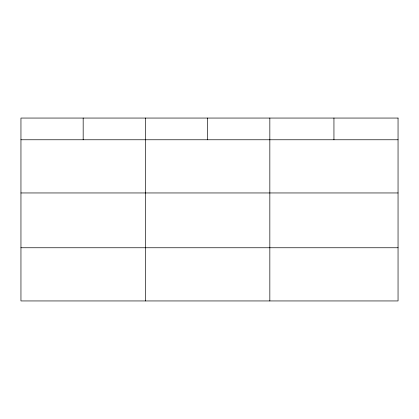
<?xml version="1.0" encoding="UTF-8"?>
<svg xmlns="http://www.w3.org/2000/svg" width="419" height="419" viewBox="0 0 419 419"><rect width="100%" height="100%" fill="white"/><g stroke="black" fill="none" stroke-linecap="round" stroke-linejoin="round"><path stroke-width="0.63" d="M20.95 139.768L398.05 139.768M20.95 192.955L398.05 192.955M20.95 247.755L398.05 247.755M333.943 118.058L333.943 139.768M269.836 118.058L269.836 300.942M207.615 118.058L207.615 139.768M145.393 118.058L145.393 300.942M83.172 118.058L83.172 139.768M398.05 118.058L20.95 118.058L20.95 300.942L398.05 300.942L398.05 118.058"/></g></svg>
